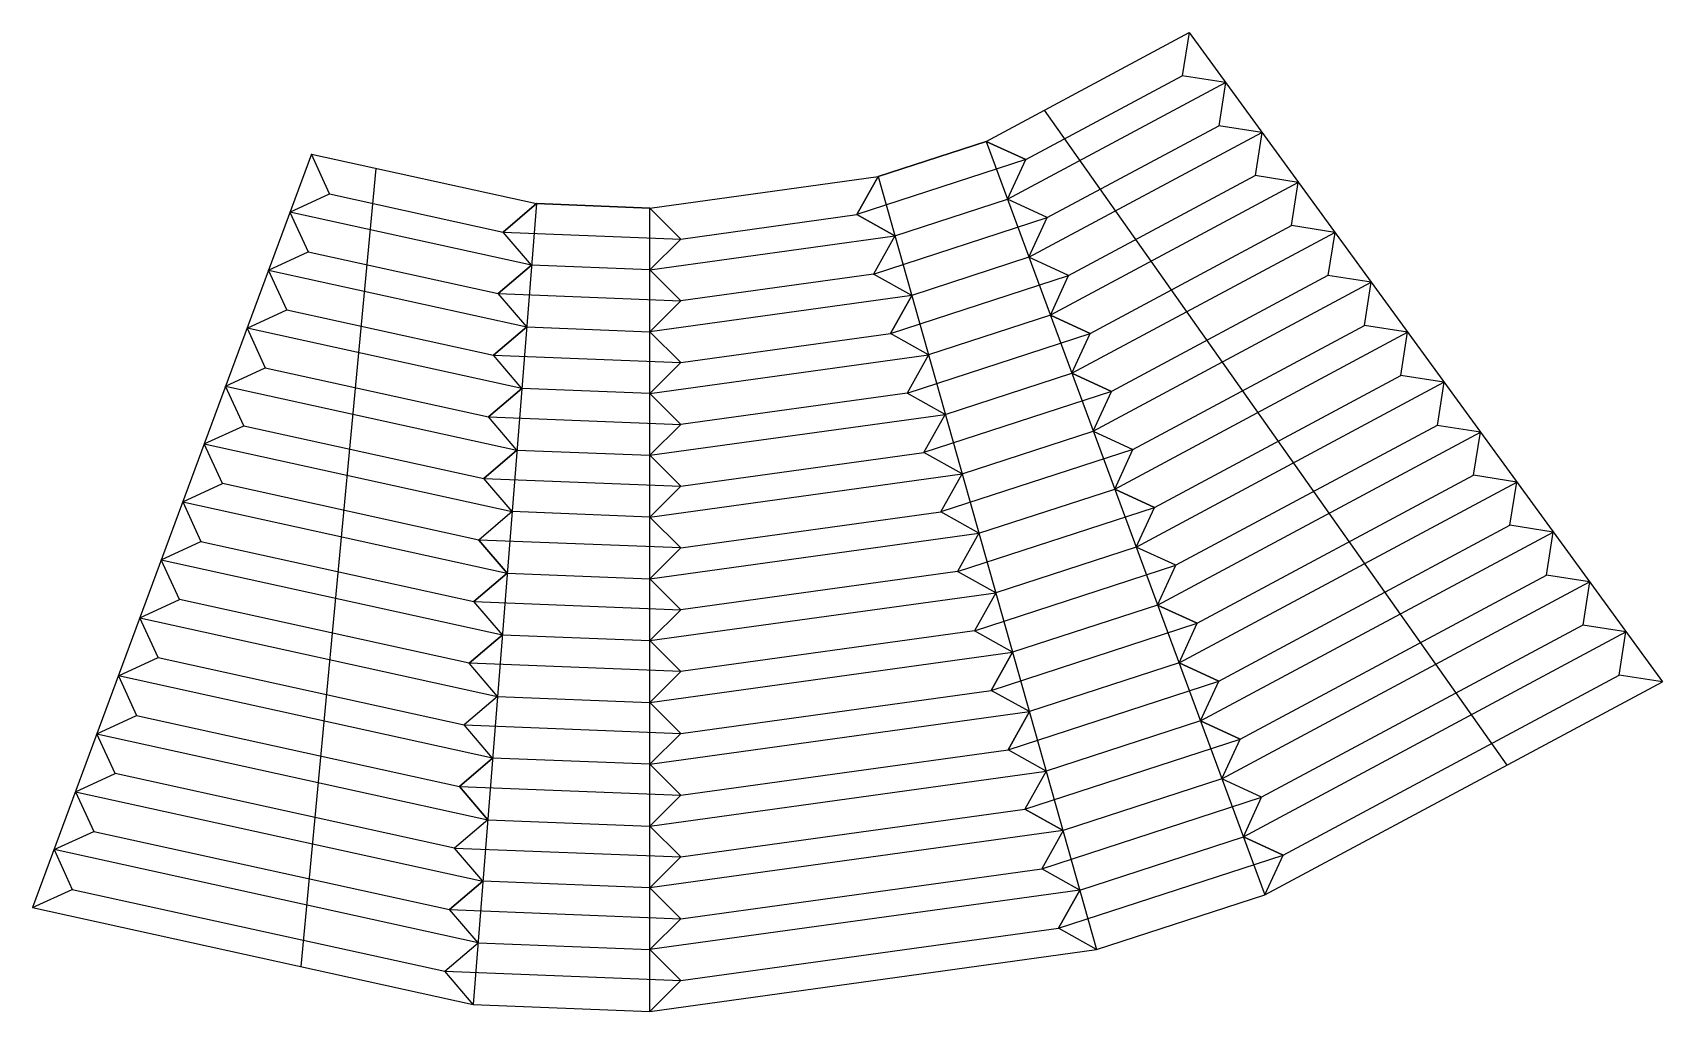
# Model space of a CAD drawing. Header units: millimetres. Extents: x -167 to 320, y -65 to 227.
import ezdxf

# ---------------------------------------------------------------- set-up
doc = ezdxf.new("R2010")
doc.units = ezdxf.units.MM
doc.layers.get('0').update_dxf_attribs({"linetype": 'CONTINUOUS'})

msp = doc.modelspace()

# ---------------------------------------------------------------- linework, layer by layer
for p, q in [((117.89, 194.84), (178.53, 227.34)), ((178.53, 227.34), (176.51, 214.45)), ((129.75, 189.39), (176.51, 214.45)), ((189.4, 212.42), (176.51, 214.45)), ((124.3, 177.53), (189.4, 212.42)), ((189.4, 212.42), (187.38, 199.52)), ((135.29, 204.17), (273.42, 8.48)), ((117.89, 194.84), (201.14, -30.26)), ((117.89, 194.84), (201.14, -30.26)), ((117.89, 194.84), (129.75, 189.39)), ((130.7, 160.21), (200.28, 197.5)), ((136.16, 172.07), (187.38, 199.52)), ((200.28, 197.5), (187.38, 199.52)), ((200.28, 197.5), (198.25, 184.6)), ((-83.56, 191.02), (-166.8, -34.08)), ((-83.56, 191.02), (-16.36, 176.24)), ((-64.28, 186.77), (-86.71, -51.7)), ((142.56, 154.76), (198.25, 184.6)), ((211.15, 182.58), (198.25, 184.6)), ((-78.1, 179.16), (-26.29, 167.76)), ((-16.36, 176.24), (-26.29, 167.76)), ((90.68, 166.58), (124.3, 177.53)), ((-89.96, 173.7), (-84.51, 161.84)), ((26.74, 165.67), (79.29, 172.95)), ((90.68, 166.58), (79.29, 172.95)), ((130.7, 160.21), (136.16, 172.07)), ((-26.29, 167.76), (26.74, 165.67)), ((-17.82, 157.83), (-26.29, 167.76)), ((17.51, 156.44), (90.68, 166.58)), ((90.68, 166.58), (84.31, 155.19)), ((148.96, 137.44), (209.12, 169.68)), ((222.02, 167.66), (220, 154.76)), ((-96.37, 156.38), (-84.51, 161.84)), ((-84.51, 161.84), (-27.75, 149.36)), ((-17.82, 157.83), (-27.75, 149.36)), ((17.51, 156.44), (26.74, 147.21)), ((95.7, 148.82), (84.31, 155.19)), ((137.1, 142.9), (142.56, 154.76)), ((149.91, 108.27), (232.89, 152.74)), ((-19.27, 139.43), (-27.75, 149.36)), ((-27.75, 149.36), (26.74, 147.21)), ((17.51, 137.98), (26.74, 147.21)), ((17.51, 137.98), (26.74, 147.21)), ((95.7, 148.82), (89.33, 137.42)), ((-90.91, 144.52), (-29.2, 130.95)), ((137.1, 142.9), (148.96, 137.44)), ((-102.77, 139.07), (-97.31, 127.21)), ((-19.27, 139.43), (-29.2, 130.95)), ((26.74, 128.75), (89.33, 137.42)), ((143.51, 125.58), (148.96, 137.44)), ((143.51, 125.58), (148.96, 137.44)), ((156.31, 90.95), (243.76, 137.82)), ((161.77, 102.81), (230.87, 139.84)), ((-109.17, 121.75), (-97.31, 127.21)), ((-97.31, 127.21), (-30.65, 112.55)), ((-29.2, 130.95), (26.74, 128.75)), ((-20.72, 121.02), (-29.2, 130.95)), ((100.72, 131.05), (94.35, 119.66)), ((100.72, 131.05), (94.35, 119.66)), ((105.74, 113.28), (143.51, 125.58)), ((143.51, 125.58), (155.37, 120.13)), ((168.17, 85.5), (241.74, 124.92)), ((254.64, 122.9), (252.61, 110)), ((-20.72, 121.02), (-30.65, 112.55)), ((17.51, 119.52), (26.74, 110.29)), ((17.51, 119.52), (26.74, 110.29)), ((149.91, 108.27), (155.37, 120.13)), ((-30.65, 112.55), (26.74, 110.29)), ((-22.17, 102.62), (-30.65, 112.55)), ((17.51, 101.06), (105.74, 113.28)), ((-103.72, 109.89), (-32.1, 94.14)), ((17.51, 101.06), (26.74, 110.29)), ((149.91, 108.27), (161.77, 102.81)), ((149.91, 108.27), (161.77, 102.81)), ((169.12, 56.32), (265.51, 107.97)), ((-115.58, 104.44), (-23.63, 84.21)), ((-22.17, 102.62), (-32.1, 94.14)), ((156.31, 90.95), (161.77, 102.81)), ((26.74, 91.82), (99.37, 101.89)), ((110.76, 95.52), (99.37, 101.89)), ((-121.98, 87.12), (-110.12, 92.58)), ((-32.1, 94.14), (26.74, 91.82)), ((-23.63, 84.21), (-32.1, 94.14)), ((17.51, 82.59), (110.76, 95.52)), ((175.52, 39.01), (276.38, 93.05)), ((180.98, 50.87), (263.48, 95.08)), ((115.79, 77.75), (156.31, 90.95)), ((156.31, 90.95), (168.17, 85.5)), ((-121.98, 87.12), (-116.52, 75.26)), ((-121.98, 87.12), (-25.08, 65.81)), ((-23.63, 84.21), (-33.56, 75.74)), ((-23.63, 84.21), (-33.56, 75.74)), ((115.79, 77.75), (104.39, 84.13)), ((115.79, 77.75), (104.39, 84.13)), ((162.72, 73.64), (168.17, 85.5)), ((162.72, 73.64), (168.17, 85.5)), ((17.51, 82.59), (26.74, 73.36)), ((181.93, 21.69), (287.25, 78.13)), ((187.38, 33.55), (274.35, 80.16)), ((17.51, 64.13), (115.79, 77.75)), ((17.51, 64.13), (26.74, 73.36)), ((115.79, 77.75), (109.41, 66.36)), ((115.79, 77.75), (109.41, 66.36)), ((-128.38, 69.81), (-26.53, 47.41)), ((169.12, 56.32), (174.58, 68.18)), ((169.12, 56.32), (174.58, 68.18)), ((-25.08, 65.81), (-35.01, 57.33)), ((17.51, 64.13), (26.74, 54.9)), ((17.51, 64.13), (26.74, 54.9)), ((193.79, 16.23), (285.23, 65.24)), ((120.81, 59.99), (114.43, 48.59)), ((120.81, 59.99), (114.43, 48.59)), ((298.12, 63.21), (296.1, 50.32)), ((-134.79, 52.49), (-122.93, 57.95)), ((-26.53, 47.41), (-35.01, 57.33)), ((-35.01, 57.33), (26.74, 54.9)), ((-26.53, 47.41), (-35.01, 57.33)), ((17.51, 45.67), (26.74, 54.9)), ((169.12, 56.32), (180.98, 50.87)), ((175.52, 39.01), (180.98, 50.87)), ((175.52, 39.01), (180.98, 50.87)), ((-26.53, 47.41), (-36.46, 38.93)), ((17.51, 45.67), (26.74, 36.44)), ((194.74, -12.94), (308.99, 48.29)), ((-129.33, 40.63), (-37.91, 20.53)), ((17.51, 27.21), (125.83, 42.22)), ((125.83, 42.22), (119.46, 30.83)), ((175.52, 39.01), (187.38, 33.55)), ((-141.19, 35.18), (-135.73, 23.32)), ((-27.99, 29), (-36.46, 38.93)), ((17.51, 27.21), (26.74, 36.44)), ((206.59, -18.4), (306.97, 35.39)), ((26.74, 17.98), (119.46, 30.83)), ((181.93, 21.69), (187.38, 33.55)), ((181.93, 21.69), (187.38, 33.55)), ((201.14, -30.26), (319.87, 33.37)), ((-27.99, 29), (-37.91, 20.53)), ((-27.99, 29), (-37.91, 20.53)), ((-27.99, 29), (17.51, 27.21)), ((17.51, 27.21), (26.74, 17.98)), ((17.51, 8.75), (130.85, 24.46)), ((130.85, 24.46), (124.48, 13.06)), ((-37.91, 20.53), (26.74, 17.98)), ((-29.44, 10.6), (-37.91, 20.53)), ((-29.44, 10.6), (-37.91, 20.53)), ((181.93, 21.69), (193.79, 16.23)), ((-147.59, 17.86), (-30.89, -7.81)), ((17.51, 8.75), (26.74, 17.98)), ((188.33, 4.38), (193.79, 16.23)), ((188.33, 4.38), (193.79, 16.23)), ((26.74, -0.48), (124.48, 13.06)), ((-154, 0.55), (-142.14, 6)), ((135.87, 6.69), (129.5, -4.7)), ((135.87, 6.69), (129.5, -4.7)), ((-154, 0.55), (-32.34, -26.21)), ((-154, 0.55), (-148.54, -11.31)), ((-39.37, 2.12), (26.74, -0.48)), ((-30.89, -7.81), (-39.37, 2.12)), ((134.52, -22.47), (200.19, -1.08)), ((194.74, -12.94), (200.19, -1.08)), ((-30.89, -7.81), (-40.82, -16.28)), ((-30.89, -7.81), (-40.82, -16.28)), ((17.51, -9.71), (26.74, -18.94)), ((17.51, -9.71), (26.74, -18.94)), ((140.89, -11.07), (134.52, -22.47)), ((140.89, -11.07), (134.52, -22.47)), ((145.91, -28.84), (194.74, -12.94)), ((194.74, -12.94), (206.59, -18.4)), ((-160.4, -16.77), (-154.95, -28.63)), ((201.14, -30.26), (206.59, -18.4)), ((201.14, -30.26), (206.59, -18.4)), ((26.74, -37.41), (134.52, -22.47)), ((145.91, -28.84), (134.52, -22.47)), ((145.91, -28.84), (134.52, -22.47)), ((-166.8, -34.08), (-154.95, -28.63)), ((-154.95, -28.63), (-43.73, -53.09)), ((-32.34, -26.21), (-42.27, -34.69)), ((17.51, -28.18), (26.74, -37.41)), ((17.51, -28.18), (26.74, -37.41)), ((145.91, -28.84), (139.54, -40.23)), ((150.93, -46.61), (201.14, -30.26)), ((-166.8, -34.08), (-35.25, -63.02)), ((-33.8, -44.62), (-42.27, -34.69)), ((17.51, -46.64), (26.74, -37.41)), ((26.74, -55.87), (139.54, -40.23)), ((-33.8, -44.62), (17.51, -46.64)), ((17.51, -65.1), (150.93, -46.61)), ((-43.73, -53.09), (26.74, -55.87)), ((-35.25, -63.02), (17.51, -65.1))]:
    msp.add_line(p, q)
for points in [[(188.33, 4.38), (298.12, 63.21), (285.23, 65.24), (287.25, 78.13), (274.35, 80.16), (276.38, 93.05), (263.48, 95.08), (265.51, 107.97), (252.61, 110), (174.58, 68.18), (162.72, 73.64), (254.64, 122.9), (241.74, 124.92), (243.76, 137.82), (230.87, 139.84), (232.89, 152.74), (220, 154.76), (155.37, 120.13), (143.51, 125.58), (222.02, 167.66), (209.12, 169.68), (211.15, 182.58), (137.1, 142.9), (142.56, 154.76), (130.7, 160.21), (136.16, 172.07), (124.3, 177.53), (129.75, 189.39), (117.89, 194.84), (178.53, 227.34), (319.87, 33.37), (306.97, 35.39), (308.99, 48.29), (296.1, 50.32), (200.19, -1.08)], [(85.66, 184.35), (117.89, 194.84)], [(-83.56, 191.02), (-16.36, 176.24), (-35.25, -63.02), (-43.73, -53.09), (-33.8, -44.62), (-160.4, -16.77), (-148.54, -11.31), (-42.27, -34.69), (-32.34, -26.21), (-40.82, -16.28), (-142.14, 6), (-147.59, 17.86), (-135.73, 23.32), (-39.37, 2.12), (-29.44, 10.6), (-141.19, 35.18), (-129.33, 40.63), (-134.79, 52.49), (-27.99, 29), (-36.46, 38.93), (-122.93, 57.95), (-128.38, 69.81), (-116.52, 75.26), (-35.01, 57.33), (-25.08, 65.81), (-33.56, 75.74), (-110.12, 92.58), (-115.58, 104.44), (-103.72, 109.89), (-109.17, 121.75), (-22.17, 102.62), (-30.65, 112.55), (-20.72, 121.02), (-102.77, 139.07), (-90.91, 144.52), (-96.37, 156.38), (-19.27, 139.43), (-27.75, 149.36), (-17.82, 157.83), (-89.96, 173.7), (-78.1, 179.16)], [(85.66, 184.35), (150.93, -46.61), (139.54, -40.23), (206.59, -18.4), (194.74, -12.94), (200.19, -1.08), (188.33, 4.38), (140.89, -11.07), (129.5, -4.7), (193.79, 16.23), (181.93, 21.69), (135.87, 6.69), (124.48, 13.06), (187.38, 33.55), (175.52, 39.01), (130.85, 24.46), (119.46, 30.83), (180.98, 50.87), (169.12, 56.32), (125.83, 42.22), (114.43, 48.59), (174.58, 68.18), (162.72, 73.64), (120.81, 59.99), (109.41, 66.36), (168.17, 85.5), (156.31, 90.95), (161.77, 102.81), (104.39, 84.13), (110.76, 95.52), (149.91, 108.27), (155.37, 120.13), (99.37, 101.89), (105.74, 113.28), (94.35, 119.66), (148.96, 137.44), (137.1, 142.9), (100.72, 131.05), (89.33, 137.42), (142.56, 154.76), (130.7, 160.21), (95.7, 148.82), (84.31, 155.19), (136.16, 172.07), (124.3, 177.53), (129.75, 189.39), (79.29, 172.95)], [(85.66, 184.35), (150.93, -46.61), (139.54, -40.23), (145.91, -28.84), (17.51, -46.64), (26.74, -55.87), (17.51, -65.1), (17.51, 174.9), (85.66, 184.35), (79.29, 172.95), (90.68, 166.58), (84.31, 155.19), (26.74, 147.21), (17.51, 156.44), (26.74, 165.67), (17.51, 174.9)], [(-33.8, -44.62), (-42.27, -34.69), (26.74, -37.41), (17.51, -46.64), (26.74, -55.87), (17.51, -65.1), (17.51, 174.9), (26.74, 165.67), (17.51, 156.44), (-17.82, 157.83), (-26.29, 167.76), (-16.36, 176.24), (17.51, 174.9), (-16.36, 176.24), (-35.25, -63.02), (-43.73, -53.09)], [(17.51, 119.52), (100.72, 131.05), (89.33, 137.42), (95.7, 148.82), (17.51, 137.98), (26.74, 128.75)], [(-20.72, 121.02), (-29.2, 130.95), (-19.27, 139.43), (17.51, 137.98), (26.74, 128.75), (17.51, 119.52)], [(26.74, 73.36), (104.39, 84.13), (110.76, 95.52), (99.37, 101.89), (105.74, 113.28), (94.35, 119.66), (26.74, 110.29), (17.51, 101.06), (26.74, 91.82), (17.51, 82.59)], [(17.51, 101.06), (26.74, 91.82), (17.51, 82.59), (-23.63, 84.21), (-32.1, 94.14), (-22.17, 102.62)], [(-25.08, 65.81), (17.51, 64.13), (26.74, 73.36), (-33.56, 75.74)], [(120.81, 59.99), (109.41, 66.36), (26.74, 54.9), (17.51, 45.67)], [(-26.53, 47.41), (17.51, 45.67), (26.74, 36.44), (-36.46, 38.93)], [(17.51, -9.71), (135.87, 6.69), (124.48, 13.06), (130.85, 24.46), (119.46, 30.83), (125.83, 42.22), (114.43, 48.59), (26.74, 36.44), (17.51, 27.21), (26.74, 17.98), (17.51, 8.75), (26.74, -0.48)], [(-29.44, 10.6), (-39.37, 2.12), (-30.89, -7.81), (17.51, -9.71), (26.74, -0.48), (17.51, 8.75)], [(26.74, -18.94), (129.5, -4.7), (140.89, -11.07), (17.51, -28.18)], [(-40.82, -16.28), (26.74, -18.94), (17.51, -28.18), (-32.34, -26.21)]]:
    msp.add_lwpolyline(points, close=True)

doc.saveas('drawing.dxf')
